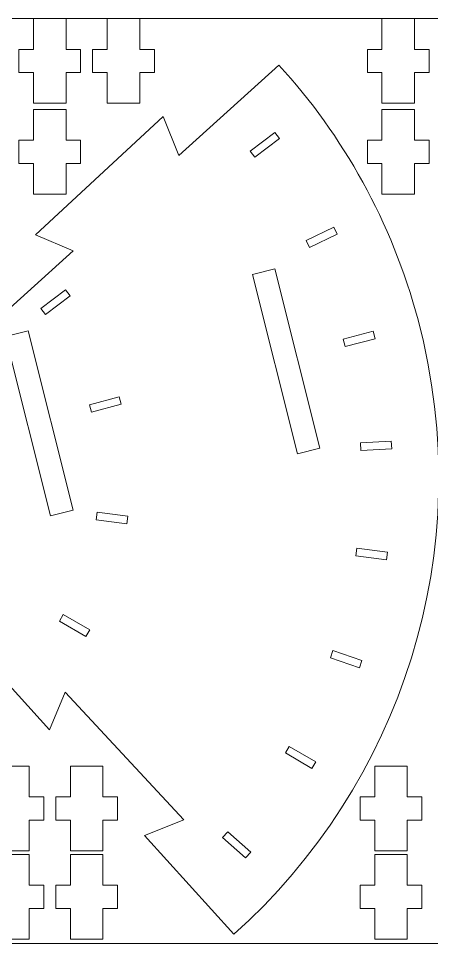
# Model space of a CAD drawing. Header units: centimetres. Extents: x -226 to -75, y 0 to 222.
# Drawn here: x -106.13 to -92.74, y 30.32 to 60.32 of the extents above; entities that cross this region are included whole.
import ezdxf

# ---------------------------------------------------------------- set-up
doc = ezdxf.new("R2010")
doc.units = ezdxf.units.CM
doc.header["$MEASUREMENT"] = 0
doc.layers.add('layer 1', color=7, linetype='Continuous')

msp = doc.modelspace()

# ---------------------------------------------------------------- linework, layer by layer
at = {"layer": 'layer 1', "color": 250, "lineweight": 20}
msp.add_lwpolyline([(-125.83724, 30.31703), (-75.83724, 30.31703), (-75.83724, 60.31703), (-125.83724, 60.31703), (-125.83724, 30.31703)], close=True, dxfattribs=at)
at = {"layer": 'layer 1', "color": 1, "lineweight": 9}
for points, knots in [([(-104.58661, 59.31696), (-104.58661, 59.31696), (-104.58661, 60.31701), (-104.58661, 60.31701), (-104.58661, 60.31701), (-104.58661, 60.31701), (-105.63662, 60.31701), (-105.63662, 60.31701), (-105.63662, 60.31701), (-105.63662, 60.31701), (-105.63662, 59.31696), (-105.63662, 59.31696), (-105.63662, 59.31696), (-105.63662, 59.31696), (-106.11164, 59.31696), (-106.11164, 59.31696), (-106.11164, 59.31696), (-106.11164, 59.31696), (-106.11164, 58.56695), (-106.11164, 58.56695), (-106.11164, 58.56695), (-106.11164, 58.56695), (-105.63662, 58.56695), (-105.63662, 58.56695), (-105.63662, 58.56695), (-105.63662, 58.56695), (-105.63662, 57.56701), (-105.63662, 57.56701), (-105.63662, 57.56701), (-105.63662, 57.56701), (-104.58661, 57.56701), (-104.58661, 57.56701), (-104.58661, 57.56701), (-104.58661, 57.56701), (-104.58661, 58.56695), (-104.58661, 58.56695), (-104.58661, 58.56695), (-104.58661, 58.56695), (-104.1116, 58.56695), (-104.1116, 58.56695), (-104.1116, 58.56695), (-104.1116, 58.56695), (-104.1116, 59.31696), (-104.1116, 59.31696), (-104.1116, 59.31696), (-104.1116, 59.31696), (-104.58661, 59.31696), (-104.58661, 59.31696)], [0, 0, 0, 0, 0.07692308, 0.07692308, 0.07692308, 0.07692308, 0.15384615, 0.15384615, 0.15384615, 0.15384615, 0.23076923, 0.23076923, 0.23076923, 0.23076923, 0.30769231, 0.30769231, 0.30769231, 0.30769231, 0.38461538, 0.38461538, 0.38461538, 0.38461538, 0.46153846, 0.46153846, 0.46153846, 0.46153846, 0.53846154, 0.53846154, 0.53846154, 0.53846154, 0.61538462, 0.61538462, 0.61538462, 0.61538462, 0.69230769, 0.69230769, 0.69230769, 0.69230769, 0.76923077, 0.76923077, 0.76923077, 0.76923077, 0.84615385, 0.84615385, 0.84615385, 0.84615385, 1, 1, 1, 1]), ([(-102.19761, 59.31696), (-102.19761, 59.31696), (-102.19761, 60.31701), (-102.19761, 60.31701), (-102.19761, 60.31701), (-102.19761, 60.31701), (-103.24762, 60.31701), (-103.24762, 60.31701), (-103.24762, 60.31701), (-103.24762, 60.31701), (-103.24762, 59.31696), (-103.24762, 59.31696), (-103.24762, 59.31696), (-103.24762, 59.31696), (-103.72262, 59.31696), (-103.72262, 59.31696), (-103.72262, 59.31696), (-103.72262, 59.31696), (-103.72262, 58.56695), (-103.72262, 58.56695), (-103.72262, 58.56695), (-103.72262, 58.56695), (-103.24762, 58.56695), (-103.24762, 58.56695), (-103.24762, 58.56695), (-103.24762, 58.56695), (-103.24762, 57.56701), (-103.24762, 57.56701), (-103.24762, 57.56701), (-103.24762, 57.56701), (-102.19761, 57.56701), (-102.19761, 57.56701), (-102.19761, 57.56701), (-102.19761, 57.56701), (-102.19761, 58.56695), (-102.19761, 58.56695), (-102.19761, 58.56695), (-102.19761, 58.56695), (-101.7226, 58.56695), (-101.7226, 58.56695), (-101.7226, 58.56695), (-101.7226, 58.56695), (-101.7226, 59.31696), (-101.7226, 59.31696), (-101.7226, 59.31696), (-101.7226, 59.31696), (-102.19761, 59.31696), (-102.19761, 59.31696)], [0, 0, 0, 0, 0.07692308, 0.07692308, 0.07692308, 0.07692308, 0.15384615, 0.15384615, 0.15384615, 0.15384615, 0.23076923, 0.23076923, 0.23076923, 0.23076923, 0.30769231, 0.30769231, 0.30769231, 0.30769231, 0.38461538, 0.38461538, 0.38461538, 0.38461538, 0.46153846, 0.46153846, 0.46153846, 0.46153846, 0.53846154, 0.53846154, 0.53846154, 0.53846154, 0.61538462, 0.61538462, 0.61538462, 0.61538462, 0.69230769, 0.69230769, 0.69230769, 0.69230769, 0.76923077, 0.76923077, 0.76923077, 0.76923077, 0.84615385, 0.84615385, 0.84615385, 0.84615385, 1, 1, 1, 1]), ([(-93.293, 59.31696), (-93.293, 59.31696), (-93.293, 60.31701), (-93.293, 60.31701), (-93.293, 60.31701), (-93.293, 60.31701), (-94.34301, 60.31701), (-94.34301, 60.31701), (-94.34301, 60.31701), (-94.34301, 60.31701), (-94.34301, 59.31696), (-94.34301, 59.31696), (-94.34301, 59.31696), (-94.34301, 59.31696), (-94.81802, 59.31696), (-94.81802, 59.31696), (-94.81802, 59.31696), (-94.81802, 59.31696), (-94.81802, 58.56695), (-94.81802, 58.56695), (-94.81802, 58.56695), (-94.81802, 58.56695), (-94.34301, 58.56695), (-94.34301, 58.56695), (-94.34301, 58.56695), (-94.34301, 58.56695), (-94.34301, 57.56701), (-94.34301, 57.56701), (-94.34301, 57.56701), (-94.34301, 57.56701), (-93.293, 57.56701), (-93.293, 57.56701), (-93.293, 57.56701), (-93.293, 57.56701), (-93.293, 58.56695), (-93.293, 58.56695), (-93.293, 58.56695), (-93.293, 58.56695), (-92.81798, 58.56695), (-92.81798, 58.56695), (-92.81798, 58.56695), (-92.81798, 58.56695), (-92.81798, 59.31696), (-92.81798, 59.31696), (-92.81798, 59.31696), (-92.81798, 59.31696), (-93.293, 59.31696), (-93.293, 59.31696)], [0, 0, 0, 0, 0.07692308, 0.07692308, 0.07692308, 0.07692308, 0.15384615, 0.15384615, 0.15384615, 0.15384615, 0.23076923, 0.23076923, 0.23076923, 0.23076923, 0.30769231, 0.30769231, 0.30769231, 0.30769231, 0.38461538, 0.38461538, 0.38461538, 0.38461538, 0.46153846, 0.46153846, 0.46153846, 0.46153846, 0.53846154, 0.53846154, 0.53846154, 0.53846154, 0.61538462, 0.61538462, 0.61538462, 0.61538462, 0.69230769, 0.69230769, 0.69230769, 0.69230769, 0.76923077, 0.76923077, 0.76923077, 0.76923077, 0.84615385, 0.84615385, 0.84615385, 0.84615385, 1, 1, 1, 1]), ([(-97.68372, 58.80488), (-97.68372, 58.80488), (-100.93088, 55.8723), (-100.93088, 55.8723), (-100.93088, 55.8723), (-100.93088, 55.8723), (-100.93081, 55.87234), (-100.93081, 55.87234), (-100.93081, 55.87234), (-100.93081, 55.87234), (-101.43581, 57.14118), (-101.43581, 57.14118), (-101.43581, 57.14118), (-101.43581, 57.14118), (-105.5735, 53.30062), (-105.5735, 53.30062), (-105.5735, 53.30062), (-105.5735, 53.30062), (-104.35098, 52.78398), (-104.35098, 52.78398), (-104.35098, 52.78398), (-104.35098, 52.78398), (-104.35087, 52.78416), (-104.35087, 52.78416), (-104.35087, 52.78416), (-104.35087, 52.78416), (-108.81083, 48.75693), (-108.81083, 48.75693)], [0, 0, 0, 0, 0.125, 0.125, 0.125, 0.125, 0.25, 0.25, 0.25, 0.25, 0.375, 0.375, 0.375, 0.375, 0.5, 0.5, 0.5, 0.5, 0.625, 0.625, 0.625, 0.625, 0.75, 0.75, 0.75, 0.75, 1, 1, 1, 1]), ([(-99.14309, 30.61672), (-93.74943, 35.4502), (-91.17888, 43.04666), (-93.17536, 50.53927), (-93.17536, 50.53927), (-94.02555, 53.72964), (-95.60399, 56.52671), (-97.68372, 58.80488)], [0, 0, 0, 0, 0.33333333, 0.33333333, 0.33333333, 0.33333333, 1, 1, 1, 1]), ([(-104.5866, 56.367), (-104.5866, 56.367), (-104.5866, 57.36702), (-104.5866, 57.36702), (-104.5866, 57.36702), (-104.5866, 57.36702), (-105.63661, 57.36702), (-105.63661, 57.36702), (-105.63661, 57.36702), (-105.63661, 57.36702), (-105.63661, 56.367), (-105.63661, 56.367), (-105.63661, 56.367), (-105.63661, 56.367), (-106.11163, 56.367), (-106.11163, 56.367), (-106.11163, 56.367), (-106.11163, 56.367), (-106.11163, 55.617), (-106.11163, 55.617), (-106.11163, 55.617), (-106.11163, 55.617), (-105.63661, 55.617), (-105.63661, 55.617), (-105.63661, 55.617), (-105.63661, 55.617), (-105.63661, 54.61701), (-105.63661, 54.61701), (-105.63661, 54.61701), (-105.63661, 54.61701), (-104.5866, 54.61701), (-104.5866, 54.61701), (-104.5866, 54.61701), (-104.5866, 54.61701), (-104.5866, 55.617), (-104.5866, 55.617), (-104.5866, 55.617), (-104.5866, 55.617), (-104.11159, 55.617), (-104.11159, 55.617), (-104.11159, 55.617), (-104.11159, 55.617), (-104.11159, 56.367), (-104.11159, 56.367), (-104.11159, 56.367), (-104.11159, 56.367), (-104.5866, 56.367), (-104.5866, 56.367)], [0, 0, 0, 0, 0.07692308, 0.07692308, 0.07692308, 0.07692308, 0.15384615, 0.15384615, 0.15384615, 0.15384615, 0.23076923, 0.23076923, 0.23076923, 0.23076923, 0.30769231, 0.30769231, 0.30769231, 0.30769231, 0.38461538, 0.38461538, 0.38461538, 0.38461538, 0.46153846, 0.46153846, 0.46153846, 0.46153846, 0.53846154, 0.53846154, 0.53846154, 0.53846154, 0.61538462, 0.61538462, 0.61538462, 0.61538462, 0.69230769, 0.69230769, 0.69230769, 0.69230769, 0.76923077, 0.76923077, 0.76923077, 0.76923077, 0.84615385, 0.84615385, 0.84615385, 0.84615385, 1, 1, 1, 1]), ([(-93.29301, 56.367), (-93.29301, 56.367), (-93.29301, 57.36702), (-93.29301, 57.36702), (-93.29301, 57.36702), (-93.29301, 57.36702), (-94.34301, 57.36702), (-94.34301, 57.36702), (-94.34301, 57.36702), (-94.34301, 57.36702), (-94.34301, 56.367), (-94.34301, 56.367), (-94.34301, 56.367), (-94.34301, 56.367), (-94.81803, 56.367), (-94.81803, 56.367), (-94.81803, 56.367), (-94.81803, 56.367), (-94.81803, 55.617), (-94.81803, 55.617), (-94.81803, 55.617), (-94.81803, 55.617), (-94.34301, 55.617), (-94.34301, 55.617), (-94.34301, 55.617), (-94.34301, 55.617), (-94.34301, 54.61701), (-94.34301, 54.61701), (-94.34301, 54.61701), (-94.34301, 54.61701), (-93.29301, 54.61701), (-93.29301, 54.61701), (-93.29301, 54.61701), (-93.29301, 54.61701), (-93.29301, 55.617), (-93.29301, 55.617), (-93.29301, 55.617), (-93.29301, 55.617), (-92.81799, 55.617), (-92.81799, 55.617), (-92.81799, 55.617), (-92.81799, 55.617), (-92.81799, 56.367), (-92.81799, 56.367), (-92.81799, 56.367), (-92.81799, 56.367), (-93.29301, 56.367), (-93.29301, 56.367)], [0, 0, 0, 0, 0.07692308, 0.07692308, 0.07692308, 0.07692308, 0.15384615, 0.15384615, 0.15384615, 0.15384615, 0.23076923, 0.23076923, 0.23076923, 0.23076923, 0.30769231, 0.30769231, 0.30769231, 0.30769231, 0.38461538, 0.38461538, 0.38461538, 0.38461538, 0.46153846, 0.46153846, 0.46153846, 0.46153846, 0.53846154, 0.53846154, 0.53846154, 0.53846154, 0.61538462, 0.61538462, 0.61538462, 0.61538462, 0.69230769, 0.69230769, 0.69230769, 0.69230769, 0.76923077, 0.76923077, 0.76923077, 0.76923077, 0.84615385, 0.84615385, 0.84615385, 0.84615385, 1, 1, 1, 1]), ([(-97.08347, 46.19437), (-97.08347, 46.19437), (-98.54309, 52.01407), (-98.54309, 52.01407), (-98.54309, 52.01407), (-98.54309, 52.01407), (-97.81563, 52.19656), (-97.81563, 52.19656), (-97.81563, 52.19656), (-97.81563, 52.19656), (-96.35601, 46.37686), (-96.35601, 46.37686), (-96.35601, 46.37686), (-96.35601, 46.37686), (-97.08347, 46.19437), (-97.08347, 46.19437)], [0, 0, 0, 0, 0.2, 0.2, 0.2, 0.2, 0.4, 0.4, 0.4, 0.4, 0.6, 0.6, 0.6, 0.6, 1, 1, 1, 1]), ([(-105.08552, 44.18722), (-105.08552, 44.18722), (-106.54521, 50.00696), (-106.54521, 50.00696), (-106.54521, 50.00696), (-106.54521, 50.00696), (-105.81775, 50.18942), (-105.81775, 50.18942), (-105.81775, 50.18942), (-105.81775, 50.18942), (-104.35806, 44.36971), (-104.35806, 44.36971), (-104.35806, 44.36971), (-104.35806, 44.36971), (-105.08552, 44.18722), (-105.08552, 44.18722)], [0, 0, 0, 0, 0.2, 0.2, 0.2, 0.2, 0.4, 0.4, 0.4, 0.4, 0.6, 0.6, 0.6, 0.6, 1, 1, 1, 1]), ([(-99.14526, 30.61914), (-99.14526, 30.61914), (-102.03722, 33.82197), (-102.03722, 33.82197), (-102.03722, 33.82197), (-102.03722, 33.82197), (-102.03719, 33.8219), (-102.03719, 33.8219), (-102.03719, 33.8219), (-102.03719, 33.8219), (-100.76839, 34.32697), (-100.76839, 34.32697), (-100.76839, 34.32697), (-100.76839, 34.32697), (-104.60893, 38.46462), (-104.60893, 38.46462), (-104.60893, 38.46462), (-104.60893, 38.46462), (-105.12554, 37.24208), (-105.12554, 37.24208), (-105.12554, 37.24208), (-105.12554, 37.24208), (-105.12536, 37.24197), (-105.12536, 37.24197), (-105.12536, 37.24197), (-105.12536, 37.24197), (-109.15264, 41.70199), (-109.15264, 41.70199)], [0, 0, 0, 0, 0.125, 0.125, 0.125, 0.125, 0.25, 0.25, 0.25, 0.25, 0.375, 0.375, 0.375, 0.375, 0.5, 0.5, 0.5, 0.5, 0.625, 0.625, 0.625, 0.625, 0.75, 0.75, 0.75, 0.75, 1, 1, 1, 1]), ([(-105.78109, 35.07079), (-105.78109, 35.07079), (-105.78109, 36.07084), (-105.78109, 36.07084), (-105.78109, 36.07084), (-105.78109, 36.07084), (-106.8311, 36.07084), (-106.8311, 36.07084), (-106.8311, 36.07084), (-106.8311, 36.07084), (-106.8311, 35.07079), (-106.8311, 35.07079), (-106.8311, 35.07079), (-106.8311, 35.07079), (-107.30611, 35.07079), (-107.30611, 35.07079), (-107.30611, 35.07079), (-107.30611, 35.07079), (-107.30611, 34.32078), (-107.30611, 34.32078), (-107.30611, 34.32078), (-107.30611, 34.32078), (-106.8311, 34.32078), (-106.8311, 34.32078), (-106.8311, 34.32078), (-106.8311, 34.32078), (-106.8311, 33.32083), (-106.8311, 33.32083), (-106.8311, 33.32083), (-106.8311, 33.32083), (-105.78109, 33.32083), (-105.78109, 33.32083), (-105.78109, 33.32083), (-105.78109, 33.32083), (-105.78109, 34.32078), (-105.78109, 34.32078), (-105.78109, 34.32078), (-105.78109, 34.32078), (-105.30607, 34.32078), (-105.30607, 34.32078), (-105.30607, 34.32078), (-105.30607, 34.32078), (-105.30607, 35.07079), (-105.30607, 35.07079), (-105.30607, 35.07079), (-105.30607, 35.07079), (-105.78109, 35.07079), (-105.78109, 35.07079)], [0, 0, 0, 0, 0.07692308, 0.07692308, 0.07692308, 0.07692308, 0.15384615, 0.15384615, 0.15384615, 0.15384615, 0.23076923, 0.23076923, 0.23076923, 0.23076923, 0.30769231, 0.30769231, 0.30769231, 0.30769231, 0.38461538, 0.38461538, 0.38461538, 0.38461538, 0.46153846, 0.46153846, 0.46153846, 0.46153846, 0.53846154, 0.53846154, 0.53846154, 0.53846154, 0.61538462, 0.61538462, 0.61538462, 0.61538462, 0.69230769, 0.69230769, 0.69230769, 0.69230769, 0.76923077, 0.76923077, 0.76923077, 0.76923077, 0.84615385, 0.84615385, 0.84615385, 0.84615385, 1, 1, 1, 1]), ([(-103.39208, 35.07079), (-103.39208, 35.07079), (-103.39208, 36.07084), (-103.39208, 36.07084), (-103.39208, 36.07084), (-103.39208, 36.07084), (-104.44209, 36.07084), (-104.44209, 36.07084), (-104.44209, 36.07084), (-104.44209, 36.07084), (-104.44209, 35.07079), (-104.44209, 35.07079), (-104.44209, 35.07079), (-104.44209, 35.07079), (-104.91711, 35.07079), (-104.91711, 35.07079), (-104.91711, 35.07079), (-104.91711, 35.07079), (-104.91711, 34.32078), (-104.91711, 34.32078), (-104.91711, 34.32078), (-104.91711, 34.32078), (-104.44209, 34.32078), (-104.44209, 34.32078), (-104.44209, 34.32078), (-104.44209, 34.32078), (-104.44209, 33.32083), (-104.44209, 33.32083), (-104.44209, 33.32083), (-104.44209, 33.32083), (-103.39208, 33.32083), (-103.39208, 33.32083), (-103.39208, 33.32083), (-103.39208, 33.32083), (-103.39208, 34.32078), (-103.39208, 34.32078), (-103.39208, 34.32078), (-103.39208, 34.32078), (-102.91707, 34.32078), (-102.91707, 34.32078), (-102.91707, 34.32078), (-102.91707, 34.32078), (-102.91707, 35.07079), (-102.91707, 35.07079), (-102.91707, 35.07079), (-102.91707, 35.07079), (-103.39208, 35.07079), (-103.39208, 35.07079)], [0, 0, 0, 0, 0.07692308, 0.07692308, 0.07692308, 0.07692308, 0.15384615, 0.15384615, 0.15384615, 0.15384615, 0.23076923, 0.23076923, 0.23076923, 0.23076923, 0.30769231, 0.30769231, 0.30769231, 0.30769231, 0.38461538, 0.38461538, 0.38461538, 0.38461538, 0.46153846, 0.46153846, 0.46153846, 0.46153846, 0.53846154, 0.53846154, 0.53846154, 0.53846154, 0.61538462, 0.61538462, 0.61538462, 0.61538462, 0.69230769, 0.69230769, 0.69230769, 0.69230769, 0.76923077, 0.76923077, 0.76923077, 0.76923077, 0.84615385, 0.84615385, 0.84615385, 0.84615385, 1, 1, 1, 1]), ([(-93.52269, 35.07079), (-93.52269, 35.07079), (-93.52269, 36.07084), (-93.52269, 36.07084), (-93.52269, 36.07084), (-93.52269, 36.07084), (-94.5727, 36.07084), (-94.5727, 36.07084), (-94.5727, 36.07084), (-94.5727, 36.07084), (-94.5727, 35.07079), (-94.5727, 35.07079), (-94.5727, 35.07079), (-94.5727, 35.07079), (-95.04771, 35.07079), (-95.04771, 35.07079), (-95.04771, 35.07079), (-95.04771, 35.07079), (-95.04771, 34.32078), (-95.04771, 34.32078), (-95.04771, 34.32078), (-95.04771, 34.32078), (-94.5727, 34.32078), (-94.5727, 34.32078), (-94.5727, 34.32078), (-94.5727, 34.32078), (-94.5727, 33.32083), (-94.5727, 33.32083), (-94.5727, 33.32083), (-94.5727, 33.32083), (-93.52269, 33.32083), (-93.52269, 33.32083), (-93.52269, 33.32083), (-93.52269, 33.32083), (-93.52269, 34.32078), (-93.52269, 34.32078), (-93.52269, 34.32078), (-93.52269, 34.32078), (-93.04767, 34.32078), (-93.04767, 34.32078), (-93.04767, 34.32078), (-93.04767, 34.32078), (-93.04767, 35.07079), (-93.04767, 35.07079), (-93.04767, 35.07079), (-93.04767, 35.07079), (-93.52269, 35.07079), (-93.52269, 35.07079)], [0, 0, 0, 0, 0.07692308, 0.07692308, 0.07692308, 0.07692308, 0.15384615, 0.15384615, 0.15384615, 0.15384615, 0.23076923, 0.23076923, 0.23076923, 0.23076923, 0.30769231, 0.30769231, 0.30769231, 0.30769231, 0.38461538, 0.38461538, 0.38461538, 0.38461538, 0.46153846, 0.46153846, 0.46153846, 0.46153846, 0.53846154, 0.53846154, 0.53846154, 0.53846154, 0.61538462, 0.61538462, 0.61538462, 0.61538462, 0.69230769, 0.69230769, 0.69230769, 0.69230769, 0.76923077, 0.76923077, 0.76923077, 0.76923077, 0.84615385, 0.84615385, 0.84615385, 0.84615385, 1, 1, 1, 1]), ([(-105.78109, 32.20598), (-105.78109, 32.20598), (-105.78109, 33.20603), (-105.78109, 33.20603), (-105.78109, 33.20603), (-105.78109, 33.20603), (-106.8311, 33.20603), (-106.8311, 33.20603), (-106.8311, 33.20603), (-106.8311, 33.20603), (-106.8311, 32.20598), (-106.8311, 32.20598), (-106.8311, 32.20598), (-106.8311, 32.20598), (-107.30611, 32.20598), (-107.30611, 32.20598), (-107.30611, 32.20598), (-107.30611, 32.20598), (-107.30611, 31.45597), (-107.30611, 31.45597), (-107.30611, 31.45597), (-107.30611, 31.45597), (-106.8311, 31.45597), (-106.8311, 31.45597), (-106.8311, 31.45597), (-106.8311, 31.45597), (-106.8311, 30.45603), (-106.8311, 30.45603), (-106.8311, 30.45603), (-106.8311, 30.45603), (-105.78109, 30.45603), (-105.78109, 30.45603), (-105.78109, 30.45603), (-105.78109, 30.45603), (-105.78109, 31.45597), (-105.78109, 31.45597), (-105.78109, 31.45597), (-105.78109, 31.45597), (-105.30607, 31.45597), (-105.30607, 31.45597), (-105.30607, 31.45597), (-105.30607, 31.45597), (-105.30607, 32.20598), (-105.30607, 32.20598), (-105.30607, 32.20598), (-105.30607, 32.20598), (-105.78109, 32.20598), (-105.78109, 32.20598)], [0, 0, 0, 0, 0.07692308, 0.07692308, 0.07692308, 0.07692308, 0.15384615, 0.15384615, 0.15384615, 0.15384615, 0.23076923, 0.23076923, 0.23076923, 0.23076923, 0.30769231, 0.30769231, 0.30769231, 0.30769231, 0.38461538, 0.38461538, 0.38461538, 0.38461538, 0.46153846, 0.46153846, 0.46153846, 0.46153846, 0.53846154, 0.53846154, 0.53846154, 0.53846154, 0.61538462, 0.61538462, 0.61538462, 0.61538462, 0.69230769, 0.69230769, 0.69230769, 0.69230769, 0.76923077, 0.76923077, 0.76923077, 0.76923077, 0.84615385, 0.84615385, 0.84615385, 0.84615385, 1, 1, 1, 1]), ([(-103.39208, 32.20598), (-103.39208, 32.20598), (-103.39208, 33.20603), (-103.39208, 33.20603), (-103.39208, 33.20603), (-103.39208, 33.20603), (-104.44209, 33.20603), (-104.44209, 33.20603), (-104.44209, 33.20603), (-104.44209, 33.20603), (-104.44209, 32.20598), (-104.44209, 32.20598), (-104.44209, 32.20598), (-104.44209, 32.20598), (-104.91711, 32.20598), (-104.91711, 32.20598), (-104.91711, 32.20598), (-104.91711, 32.20598), (-104.91711, 31.45597), (-104.91711, 31.45597), (-104.91711, 31.45597), (-104.91711, 31.45597), (-104.44209, 31.45597), (-104.44209, 31.45597), (-104.44209, 31.45597), (-104.44209, 31.45597), (-104.44209, 30.45603), (-104.44209, 30.45603), (-104.44209, 30.45603), (-104.44209, 30.45603), (-103.39208, 30.45603), (-103.39208, 30.45603), (-103.39208, 30.45603), (-103.39208, 30.45603), (-103.39208, 31.45597), (-103.39208, 31.45597), (-103.39208, 31.45597), (-103.39208, 31.45597), (-102.91707, 31.45597), (-102.91707, 31.45597), (-102.91707, 31.45597), (-102.91707, 31.45597), (-102.91707, 32.20598), (-102.91707, 32.20598), (-102.91707, 32.20598), (-102.91707, 32.20598), (-103.39208, 32.20598), (-103.39208, 32.20598)], [0, 0, 0, 0, 0.07692308, 0.07692308, 0.07692308, 0.07692308, 0.15384615, 0.15384615, 0.15384615, 0.15384615, 0.23076923, 0.23076923, 0.23076923, 0.23076923, 0.30769231, 0.30769231, 0.30769231, 0.30769231, 0.38461538, 0.38461538, 0.38461538, 0.38461538, 0.46153846, 0.46153846, 0.46153846, 0.46153846, 0.53846154, 0.53846154, 0.53846154, 0.53846154, 0.61538462, 0.61538462, 0.61538462, 0.61538462, 0.69230769, 0.69230769, 0.69230769, 0.69230769, 0.76923077, 0.76923077, 0.76923077, 0.76923077, 0.84615385, 0.84615385, 0.84615385, 0.84615385, 1, 1, 1, 1]), ([(-93.52269, 32.20598), (-93.52269, 32.20598), (-93.52269, 33.20603), (-93.52269, 33.20603), (-93.52269, 33.20603), (-93.52269, 33.20603), (-94.5727, 33.20603), (-94.5727, 33.20603), (-94.5727, 33.20603), (-94.5727, 33.20603), (-94.5727, 32.20598), (-94.5727, 32.20598), (-94.5727, 32.20598), (-94.5727, 32.20598), (-95.04771, 32.20598), (-95.04771, 32.20598), (-95.04771, 32.20598), (-95.04771, 32.20598), (-95.04771, 31.45597), (-95.04771, 31.45597), (-95.04771, 31.45597), (-95.04771, 31.45597), (-94.5727, 31.45597), (-94.5727, 31.45597), (-94.5727, 31.45597), (-94.5727, 31.45597), (-94.5727, 30.45603), (-94.5727, 30.45603), (-94.5727, 30.45603), (-94.5727, 30.45603), (-93.52269, 30.45603), (-93.52269, 30.45603), (-93.52269, 30.45603), (-93.52269, 30.45603), (-93.52269, 31.45597), (-93.52269, 31.45597), (-93.52269, 31.45597), (-93.52269, 31.45597), (-93.04767, 31.45597), (-93.04767, 31.45597), (-93.04767, 31.45597), (-93.04767, 31.45597), (-93.04767, 32.20598), (-93.04767, 32.20598), (-93.04767, 32.20598), (-93.04767, 32.20598), (-93.52269, 32.20598), (-93.52269, 32.20598)], [0, 0, 0, 0, 0.07692308, 0.07692308, 0.07692308, 0.07692308, 0.15384615, 0.15384615, 0.15384615, 0.15384615, 0.23076923, 0.23076923, 0.23076923, 0.23076923, 0.30769231, 0.30769231, 0.30769231, 0.30769231, 0.38461538, 0.38461538, 0.38461538, 0.38461538, 0.46153846, 0.46153846, 0.46153846, 0.46153846, 0.53846154, 0.53846154, 0.53846154, 0.53846154, 0.61538462, 0.61538462, 0.61538462, 0.61538462, 0.69230769, 0.69230769, 0.69230769, 0.69230769, 0.76923077, 0.76923077, 0.76923077, 0.76923077, 0.84615385, 0.84615385, 0.84615385, 0.84615385, 1, 1, 1, 1])]:
    msp.add_open_spline(points, degree=3, knots=knots, dxfattribs=at)
for points in [[(-98.61488, 56.01622), (-98.61488, 56.01622), (-97.81669, 56.61993), (-97.81669, 56.61993)], [(-97.66583, 56.42126), (-97.66583, 56.42126), (-98.46406, 55.81766), (-98.46406, 55.81766)], [(-97.81669, 56.61994), (-97.81669, 56.61994), (-97.66584, 56.42125), (-97.66584, 56.42125)], [(-98.46406, 55.81764), (-98.46406, 55.81764), (-98.61487, 56.01622), (-98.61487, 56.01622)], [(-96.80356, 53.1148), (-96.80356, 53.1148), (-95.90323, 53.55161), (-95.90323, 53.55161)], [(-95.90325, 53.5516), (-95.90325, 53.5516), (-95.79438, 53.32745), (-95.79438, 53.32745)], [(-96.69469, 52.89069), (-96.69469, 52.89069), (-96.80356, 53.11481), (-96.80356, 53.11481)], [(-95.79439, 53.32743), (-95.79439, 53.32743), (-96.69471, 52.89069), (-96.69471, 52.89069)], [(-105.4035, 50.9156), (-105.4035, 50.9156), (-104.60605, 51.51867), (-104.60605, 51.51867)], [(-104.4551, 51.32029), (-104.4551, 51.32029), (-105.25259, 50.71718), (-105.25259, 50.71718)], [(-104.60604, 51.51866), (-104.60604, 51.51866), (-104.45512, 51.32029), (-104.45512, 51.32029)], [(-105.25261, 50.71719), (-105.25261, 50.71719), (-105.40349, 50.9156), (-105.40349, 50.9156)], [(-95.59677, 49.91824), (-95.59677, 49.91824), (-94.62939, 50.17164), (-94.62939, 50.17164)], [(-94.62939, 50.17163), (-94.62939, 50.17163), (-94.5667, 49.93075), (-94.5667, 49.93075)], [(-95.53411, 49.6774), (-95.53411, 49.6774), (-95.59676, 49.91824), (-95.59676, 49.91824)], [(-94.56669, 49.93075), (-94.56669, 49.93075), (-95.53411, 49.67738), (-95.53411, 49.67738)], [(-103.82672, 47.79231), (-103.82672, 47.79231), (-102.85933, 48.04574), (-102.85933, 48.04574)], [(-102.85934, 48.04573), (-102.85934, 48.04573), (-102.79623, 47.80492), (-102.79623, 47.80492)], [(-103.76364, 47.55163), (-103.76364, 47.55163), (-103.82672, 47.7923), (-103.82672, 47.7923)], [(-102.79622, 47.80491), (-102.79622, 47.80491), (-103.76364, 47.55162), (-103.76364, 47.55162)], [(-95.04049, 46.54973), (-95.04049, 46.54973), (-94.04316, 46.61044), (-94.04316, 46.61044)], [(-95.02616, 46.30141), (-95.02616, 46.30141), (-95.04049, 46.54973), (-95.04049, 46.54973)], [(-94.04317, 46.61043), (-94.04317, 46.61043), (-94.02885, 46.36211), (-94.02885, 46.36211)], [(-94.02884, 46.36211), (-94.02884, 46.36211), (-95.02618, 46.3014), (-95.02618, 46.3014)], [(-103.60592, 44.0603), (-103.60592, 44.0603), (-103.57153, 44.30675), (-103.57153, 44.30675)], [(-103.57154, 44.30677), (-103.57154, 44.30677), (-102.5819, 44.17268), (-102.5819, 44.17268)], [(-102.58191, 44.17268), (-102.58191, 44.17268), (-102.61613, 43.92623), (-102.61613, 43.92623)], [(-102.61612, 43.92622), (-102.61612, 43.92622), (-103.60593, 44.06031), (-103.60593, 44.06031)], [(-95.18929, 42.89276), (-95.18929, 42.89276), (-95.15472, 43.13896), (-95.15472, 43.13896)], [(-95.1547, 43.13898), (-95.1547, 43.13898), (-94.16576, 43.005), (-94.16576, 43.005)], [(-94.16575, 43.005), (-94.16575, 43.005), (-94.20029, 42.75873), (-94.20029, 42.75873)], [(-94.20027, 42.75871), (-94.20027, 42.75871), (-95.18928, 42.89277), (-95.18928, 42.89277)], [(-104.80123, 40.77472), (-104.80123, 40.77472), (-104.67501, 40.98942), (-104.67501, 40.98942)], [(-104.675, 40.98941), (-104.675, 40.98941), (-103.81327, 40.48886), (-103.81327, 40.48886)], [(-103.93955, 40.27421), (-103.93955, 40.27421), (-104.80124, 40.77473), (-104.80124, 40.77473)], [(-103.81328, 40.48884), (-103.81328, 40.48884), (-103.93954, 40.27421), (-103.93954, 40.27421)], [(-96.01632, 39.58195), (-96.01632, 39.58195), (-95.93426, 39.81669), (-95.93426, 39.81669)], [(-95.93426, 39.8167), (-95.93426, 39.8167), (-94.99174, 39.49342), (-94.99174, 39.49342)], [(-95.07374, 39.25867), (-95.07374, 39.25867), (-96.01633, 39.58195), (-96.01633, 39.58195)], [(-94.99175, 39.49342), (-94.99175, 39.49342), (-95.07373, 39.25868), (-95.07373, 39.25868)], [(-97.4749, 36.4955), (-97.4749, 36.4955), (-97.34861, 36.70978), (-97.34861, 36.70978)], [(-97.34861, 36.70979), (-97.34861, 36.70979), (-96.48825, 36.21018), (-96.48825, 36.21018)], [(-96.61459, 35.99583), (-96.61459, 35.99583), (-97.47491, 36.4955), (-97.47491, 36.4955)], [(-96.48826, 36.21018), (-96.48826, 36.21018), (-96.61459, 35.99583), (-96.61459, 35.99583)], [(-99.50851, 33.75135), (-99.50851, 33.75135), (-99.34277, 33.93705), (-99.34277, 33.93705)], [(-99.34276, 33.93704), (-99.34276, 33.93704), (-98.59752, 33.28034), (-98.59752, 33.28034)], [(-98.76327, 33.09454), (-98.76327, 33.09454), (-99.50851, 33.75134), (-99.50851, 33.75134)], [(-98.59752, 33.28033), (-98.59752, 33.28033), (-98.76326, 33.09452), (-98.76326, 33.09452)]]:
    msp.add_open_spline(points, degree=3, dxfattribs=at)

doc.saveas('drawing.dxf')
